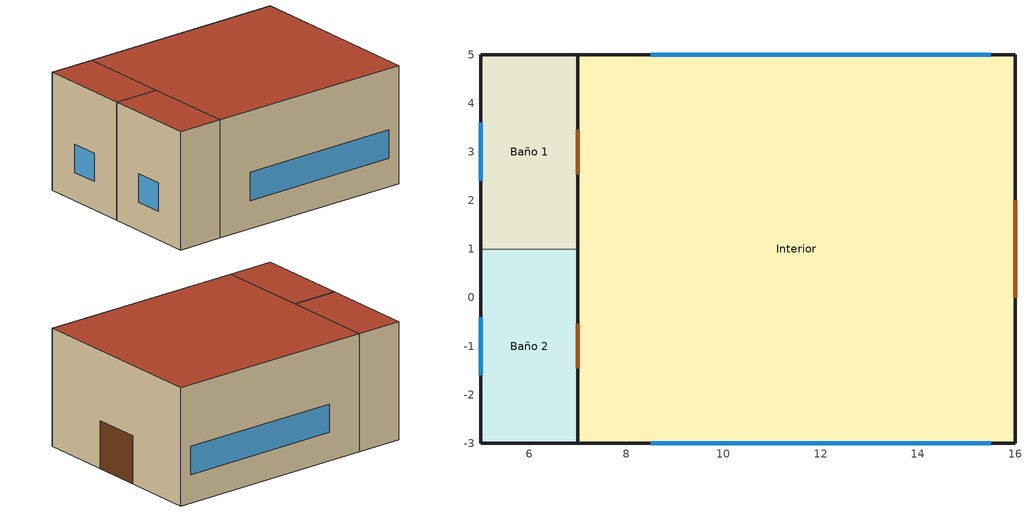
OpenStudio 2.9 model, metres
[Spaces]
Interior
 floor ground: 16,5 16,-3 7,-3 7,1 7,5 z2.4
 wall outside: 7,-3 16,-3 16,5 7,5 7,1 7,-3 z2.4:7.4
 window: 8.5,-3 15.5,-3 / 15.5,5 8.5,5 z3.6:4.8
 door: 7,-0.54 7,-1.46 / 7,3.46 7,2.54 / 16,0 16,2 z2.4:4.43
 roof outside: 7,5 7,1 7,-3 16,-3 16,5 z7.4
Baño 2
 floor ground: 7,1 7,-3 5,-3 5,1 z2.4
 wall outside: 5,1 5,-3 7,-3 7,1 z2.4:7.4
 wall to Baño 1: 7,1 5,1 z2.4:7.4
 window: 5,-0.4 5,-1.6 z3.6:4.8
 door: 7,-1.46 7,-0.54 z2.4:4.43
 roof outside: 5,1 5,-3 7,-3 7,1 z7.4
Baño 1
 floor ground: 7,5 7,1 5,1 5,5 z2.4
 wall outside: 7,1 7,5 5,5 5,1 z2.4:7.4
 window: 5,3.6 5,2.4 z3.6:4.8
 door: 7,2.54 7,3.46 z2.4:4.43
 roof outside: 5,5 5,1 7,1 7,5 z7.4
[Site]
TENA: Latitude {deg}=-0.978; Longitude {deg}=-77.809; Time Zone {hr}=-5; Elevation {m}=499
[ClimateZones]
Climate Zone Institution Name 2=CEC; Climate Zone Document Name 2=California Climate Zone Descriptions; Climate Zone Document Year 2=1995
[Building]
tolita-bamboo
[SizingPeriod:DesignDay] Barometric Pressure {Pa}=89287; Wind Direction {deg}=0; Rain Indicator=0; Snow Indicator=0; Day of Month=21; Daylight Saving Time Indicator=0; Dry-Bulb Temperature Range Modifier Type=DefaultMultipliers; Solar Model Indicator=ASHRAEClearSky
Name | Maximum Dry-Bulb Temperature {C} | Daily Dry-Bulb Temperature Range {deltaC} | Humidity Indicating Conditions at Maximum Dry-Bulb | Wind Speed {m/s} | Sky Clearness | Month | Day Type | Humidity Indicating Type
Shell Mera AP-Rio Amazonas Ann Clg .4% Condns DP=>MDB | 39.6 | 7.4 | 23.8 | 3.35 | 1 | 8 | SummerDesignDay | Dewpoint
Shell Mera AP-Rio Amazonas Ann Htg 99.6% Condns DB | 13.6 | 0 | 13.6 | 6.71 | 0 | 4 | WinterDesignDay | Wetbulb
[DefaultConstructionSet]
Shakai: Default Exterior Surface Constructions=Default Surface Constructions 1257; Default Interior Surface Constructions=Default Surface Constructions 1256; Default Ground Contact Surface Constructions=Default Surface Constructions 1268; Default Exterior SubSurface Constructions=Default Sub Surface Constructions 840; Default Interior SubSurface Constructions=Default Sub Surface Constructions 839; Interior Partition Construction=Typical Interior Partition
[DefaultSurfaceConstructions]
Name | Floor Construction | Wall Construction | Roof Ceiling Construction
Default Surface Constructions 1257 | DEER Uncarpeted 6in Slab Floor | DEER Insulated Exterior Mass Wall R-3.51 1 | DEER Metal Framed Roof R-25.64 1
Default Surface Constructions 1256 | DEER Carpeted 6in Slab Floor | Typical Interior Wall | DEER Carpeted 6in Slab Floor
Default Surface Constructions 1268 | DEER Carpeted 6in Slab Floor | Typical Uninsulated Basement Mass Wall
[DefaultSubSurfaceConstructions]
Name | Fixed Window Construction | Operable Window Construction | Door Construction | Glass Door Construction | Overhead Door Construction | Skylight Construction | Tubular Daylight Dome Construction | Tubular Daylight Diffuser Construction
Default Sub Surface Constructions 840 | DEER Metal Framed Window U-0.77 SHGC 0.61 | DEER Metal Framed Window U-0.77 SHGC 0.61 1 | Typical Uninsulated Swinging Door | U 0.98 SHGC 0.68 Sgl Ref-B-H Clr 6mm | Typical Insulated Metal Door | DEER Skylight U-1.11 SHGC 0.57 | Typical Interior Window | Typical Interior Window
Default Sub Surface Constructions 839 | Typical Interior Window | Typical Interior Window | Typical Interior Door
[Construction]
Typical Interior Partition; Typical Interior Door: G05 25mm wood
DEER Uncarpeted 6in Slab Floor: Typical Insulation R-2.18, 6 in. Normalweight Concrete Floor
DEER Insulated Exterior Mass Wall R-3.51 1: 8 in. Concrete Block Wall
DEER Metal Framed Roof R-25.64 1: Roof Membrane, Typical Insulation R-25.13 1, Metal Roof Surface
DEER Carpeted 6in Slab Floor: 6 in. Normalweight Concrete Floor, Typical Carpet Pad
Typical Interior Wall: G01 13mm gypsum board, G01 13mm gypsum board
Typical Uninsulated Basement Mass Wall: 8 in. Concrete Block Basement Wall
DEER Metal Framed Window U-0.77 SHGC 0.61: Simple Glazing U-0.89 SHGC 0.61
DEER Metal Framed Window U-0.77 SHGC 0.61 1: Simple Glazing U-0.89 SHGC 0.61 1
Typical Uninsulated Swinging Door: Typical Insulation R-1.73
U 0.98 SHGC 0.68 Sgl Ref-B-H Clr 6mm: REF B CLEAR HI 6MM
Typical Insulated Metal Door: F08 Metal surface
DEER Skylight U-1.11 SHGC 0.57: Simple Glazing U-1.37 SHGC 0.57
Typical Interior Window: Clear 3mm 1
[Material] Thermal Absorptance=0.9
Name | Roughness | Thickness {m} | Conductivity {W/m-K} | Density {kg/m3} | Specific Heat {J/kg-K} | Solar Absorptance | Visible Absorptance
G05 25mm wood | MediumSmooth | 0.0254 | 0.15 | 608 | 1630 | 0.5 | 0.5
6 in. Normalweight Concrete Floor | MediumRough | 0.1524 | 2.31 | 2322 | 832 | 0.7 | 0.7
8 in. Concrete Block Wall | Rough | 0.08 | 0.9 | 1800 | 832 | 0.7 | 0.7
Roof Membrane | VeryRough | 0.0095 | 0.16 | 1121.29 | 1460 | 0.7 | 0.7
Metal Roof Surface; F08 Metal surface | Smooth | 0.0008 | 45.28 | 7824 | 500 | 0.7 | 0.7
G01 13mm gypsum board | Smooth | 0.0127 | 0.160031 | 800.001 | 1090.73 | 0.7 | 0.5
8 in. Concrete Block Basement Wall | MediumRough | 0.2032 | 1.326 | 1842 | 912 | 0.7 | 0.7
[Material:NoMass] Roughness=Smooth; Thermal Absorptance=0.9; Solar Absorptance=0.7
Name | Thermal Resistance {m2-K/W} | Visible Absorptance
Typical Insulation R-2.18 | 0.383927 | 0.7
Typical Insulation R-25.13 1 | 4.42631 | 0.7
Typical Insulation R-1.73 | 0.305336 | 0.7
Typical Carpet Pad | 0.21648 | 0.8
[WindowMaterial:SimpleGlazingSystem] Visible Transmittance=0.25
Name | U-Factor {W/m2-K} | Solar Heat Gain Coefficient
Simple Glazing U-0.89 SHGC 0.61; Simple Glazing U-0.89 SHGC 0.61 1 | 5.03079 | 0.61
Simple Glazing U-1.37 SHGC 0.57 | 0.1 | 0.57
[WindowMaterial:Glazing] Optical Data Type=SpectralAverage; Infrared Transmittance at Normal Incidence=0; Front Side Infrared Hemispherical Emissivity=0.84; Conductivity {W/m-K}=0.9; Dirt Correction Factor for Solar and Visible Transmittance=1; Solar Diffusing=No
Name | Thickness {m} | Solar Transmittance at Normal Incidence | Front Side Solar Reflectance at Normal Incidence | Back Side Solar Reflectance at Normal Incidence | Visible Transmittance at Normal Incidence | Front Side Visible Reflectance at Normal Incidence | Back Side Visible Reflectance at Normal Incidence | Back Side Infrared Hemispherical Emissivity
REF B CLEAR HI 6MM | 0.006 | 0.24 | 0.16 | 0.32 | 0.3 | 0.16 | 0.29 | 0.6
Clear 3mm 1 | 0.003 | 0.837 | 0.075 | 0.075 | 0.898 | 0.081 | 0.081 | 0.84
[DefaultScheduleSet] Number of People Schedule=D_Asm_Aud_Occup_Yr; Electric Equipment Schedule=D_Asm_Aud_Misc_Yr; Infiltration Schedule=D_Asm_All_C_Inf_Yr
Name | People Activity Level Schedule | Lighting Schedule
Asm Kitchen Schedule Set | DEER Activity 220W/person | D17_Asm_Ktchn_LF_Yr
Asm Restroom Schedule Set | DEER Activity 147W/person | D17_Asm_Restrm_LF_Yr
[People:Definition] Number of People Calculation Method=People/Area; Fraction Radiant=0.3
Name | People per Space Floor Area {person/m2}
Asm Restroom People Definition | 0.204514
Asm Kitchen People Definition | 0.0355209
Asm Hall People Definition | 0.0721182
[Lights:Definition] Design Level Calculation Method=Watts/Area
Name | Watts per Space Floor Area {W/m2}
Asm Hall Lights Definition; Asm Restroom Lights Definition | 6.45835
Asm Kitchen Lights Definition | 12.9167
[ElectricEquipment:Definition] Design Level Calculation Method=Watts/Area; Watts per Space Floor Area {W/m2}=2.15278; Fraction Radiant=0.5
Asm Hall Elec Equip Definition; Asm Restroom Elec Equip Definition
[Space] Default Construction Set=Shakai; Building Story=Story 1; Building Unit=Building Unit 1
Name | Space Type | Thermal Zone | Design Specification Outdoor Air Object
Interior | INT | TZ INT | Asm Kitchen Ventilation
Baño 2 | BAÑO | TZ BAÑO | Asm Restroom Ventilation
Baño 1 | BAÑO | TZ BAÑO | Asm Restroom Ventilation 1
[ThermalZone] Multiplier=1; Use Ideal Air Loads=No
TZ INT; TZ BAÑO
[Sizing:Zone] Zone Cooling Design Supply Air Temperature Input Method=SupplyAirTemperature; Zone Cooling Design Supply Air Temperature {C}=14; Zone Cooling Design Supply Air Temperature Difference {deltaC}=11.11; Zone Heating Design Supply Air Temperature Input Method=SupplyAirTemperature; Zone Heating Design Supply Air Temperature {C}=40; Zone Heating Design Supply Air Temperature Difference {deltaC}=11.11; Zone Cooling Design Supply Air Humidity Ratio {kg-H2O/kg-air}=0.0085; Zone Heating Design Supply Air Humidity Ratio {kg-H2O/kg-air}=0.008; Cooling Design Air Flow Method=DesignDay; Heating Design Air Flow Method=DesignDay; Account for Dedicated Outdoor Air System=No; Dedicated Outdoor Air System Control Strategy=NeutralSupplyAir; Dedicated Outdoor Air Low Setpoint Temperature for Design {C}=autosize; Dedicated Outdoor Air High Setpoint Temperature for Design {C}=autosize
TZ INT; TZ BAÑO
[SpaceType] Default Construction Set=Shakai
Name | Default Schedule Set | Design Specification Outdoor Air Object
INT | Asm Kitchen Schedule Set | Asm Kitchen Ventilation 1
BAÑO | Asm Restroom Schedule Set | Asm Restroom Ventilation 2
[BuildingStory]
Story 1: Nominal Z Coordinate {m}=0; Nominal Floor to Floor Height {m}=2.4384; Nominal Floor to Ceiling Height {m}=2.4384
[BuildingUnit]
Building Unit 1
[People] Multiplier=1
Name | People Definition | Space or SpaceType
People 1 | Asm Kitchen People Definition | INT
People 2 | Asm Restroom People Definition | BAÑO
People 3 | Asm Hall People Definition | INT
[Lights] Fraction Replaceable=1
Name | Lights Definition | Space or SpaceType
Lights 1 | Asm Hall Lights Definition | INT
Lights 2 | Asm Kitchen Lights Definition | INT
Lights 3 | Asm Restroom Lights Definition | BAÑO
[ElectricEquipment]
Name | Electric Equipment Definition | Space or SpaceType
Electric Equipment 1 | Asm Hall Elec Equip Definition | INT
Electric Equipment 2 | Asm Restroom Elec Equip Definition | BAÑO
[DesignSpecification:OutdoorAir] Outdoor Air Method=Sum
Name | Outdoor Air Flow per Floor Area {m3/s-m2}
Asm Kitchen Ventilation; Asm Kitchen Ventilation 1 | 0.000254
Asm Restroom Ventilation; Asm Restroom Ventilation 1; Asm Restroom Ventilation 2 | 0.004826
[SpaceInfiltration:DesignFlowRate] Design Flow Rate Calculation Method=Flow/ExteriorArea; Flow per Exterior Surface Area {m3/s-m2}=0.000226568
Name | Space or SpaceType
189.1-2009 - Office - Restroom - CZ4-8 Infiltration | Baño 1
189.1-2009 - Office - Restroom - CZ4-8 Infiltration 1 | Baño 2
189.1-2009 - Office - WholeBuilding - Md Office - CZ4-8 Infiltration | Interior
[SpaceInfiltration:EffectiveLeakageArea]
Space Infiltration Effective Leakage Area 1: Space or SpaceType=Interior; Effective Air Leakage Area {cm2}=100; Stack Coefficient=0.1; Wind Coefficient=0.1
[Schedule:Ruleset]
Name | Default Day Schedule | Summer Design Day Schedule | Winter Design Day Schedule
D_Asm_Aud_Occup_Yr | D_Asm_Aud_Occup_Yr Default | D_Asm_Aud_Occup_Yr Summer Design Day | D_Asm_Aud_Occup_Yr Winter Design Day
DEER Activity 220W/person | DEER Activity 220W/person Default | DEER Activity 220W/person Summer Design Day | DEER Activity 220W/person Winter Design Day
D17_Asm_Ktchn_LF_Yr | D17_Asm_Ktchn_LF_Yr Default | D17_Asm_Ktchn_LF_Yr Summer Design Day | D17_Asm_Ktchn_LF_Yr Winter Design Day
D_Asm_Aud_Misc_Yr | D_Asm_Aud_Misc_Yr Default | D_Asm_Aud_Misc_Yr Summer Design Day | D_Asm_Aud_Misc_Yr Winter Design Day
D_Asm_All_C_Inf_Yr | D_Asm_All_C_Inf_Yr Default | D_Asm_All_C_Inf_Yr Summer Design Day | D_Asm_All_C_Inf_Yr Winter Design Day
DEER Activity 147W/person | DEER Activity 147W/person Default | DEER Activity 147W/person Summer Design Day | DEER Activity 147W/person Winter Design Day
D17_Asm_Restrm_LF_Yr | D17_Asm_Restrm_LF_Yr Default | D17_Asm_Restrm_LF_Yr Summer Design Day | D17_Asm_Restrm_LF_Yr Winter Design Day
[Schedule:Day]
D_Asm_Aud_Occup_Yr Default; D_Asm_Aud_Occup_Yr Summer Design Day; D_Asm_Aud_Occup_Yr Winter Design Day: 7, 0, 0, 9, 0, 0.05, 10, 0, 0.5, 11, 0, 0.6, 12, 0, 0.9, 13, 0, 0.8, 14, 0, 0.9, 16, 0, 0.5, 17, 0, 0.8, 18, 0, 0.9, 19, 0, 0.8, 21, 0, 0.7, 24, 0, 0
DEER Activity 220W/person Default; DEER Activity 220W/person Summer Design Day; DEER Activity 220W/person Winter Design Day: 24, 0, 220
D17_Asm_Ktchn_LF_Yr Default; D17_Asm_Ktchn_LF_Yr Summer Design Day; D17_Asm_Ktchn_LF_Yr Winter Design Day; D17_Asm_Restrm_LF_Yr Default; D17_Asm_Restrm_LF_Yr Summer Design Day; D17_Asm_Restrm_LF_Yr Winter Design Day: 7, 0, 0.1, 8, 0, 0.5583, 10, 0, 0.6194, 12, 0, 0.65, 14, 0, 0.5583, 16, 0, 0.6194, 17, 0, 0.65, 18, 0, 0.5583, 19, 0, 0.4972, 20, 0, 0.4361, 24, 0, 0.1
D_Asm_Aud_Misc_Yr Default; D_Asm_Aud_Misc_Yr Summer Design Day; D_Asm_Aud_Misc_Yr Winter Design Day: 8, 0, 0.25, 9, 0, 0.3, 10, 0, 0.65, 21, 0, 1, 24, 0, 0.25
D_Asm_All_C_Inf_Yr Default; D_Asm_All_C_Inf_Yr Summer Design Day; D_Asm_All_C_Inf_Yr Winter Design Day: 8, 0, 1, 22, 0, 0.5, 24, 0, 1
DEER Activity 147W/person Default; DEER Activity 147W/person Summer Design Day; DEER Activity 147W/person Winter Design Day: 24, 0, 147
